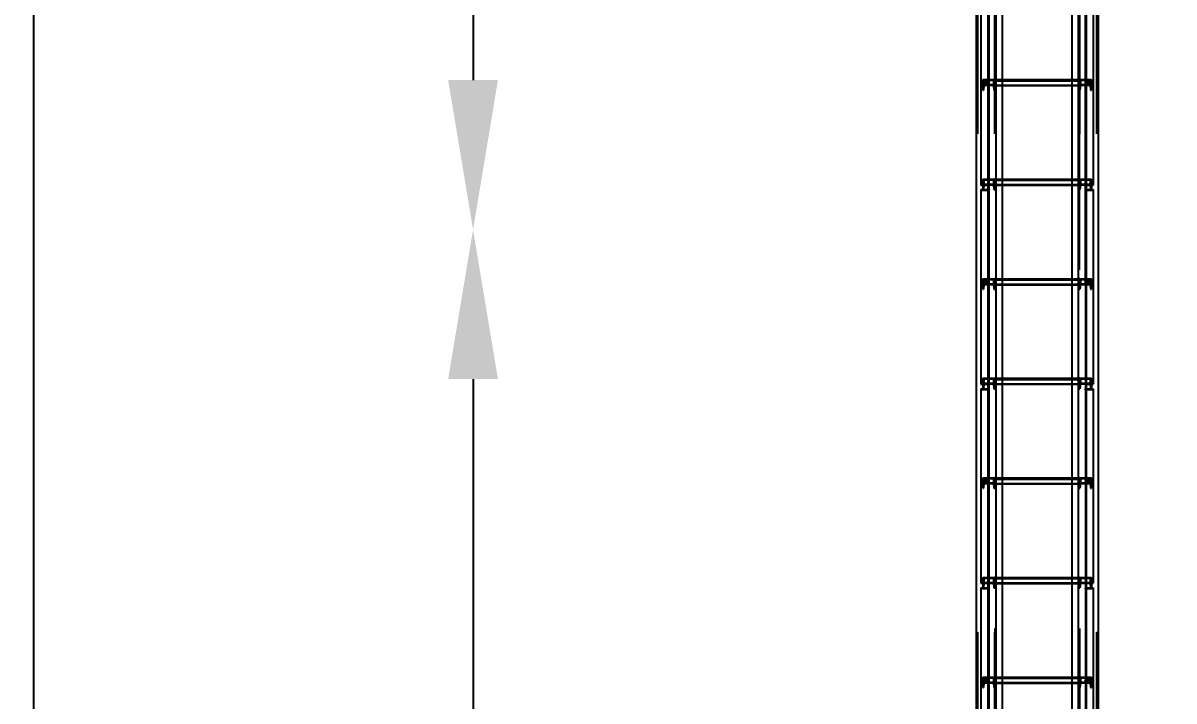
# Model space of a CAD drawing. Header units: millimetres. Extents: x 150209.93 to 150215.05, y 136675.65 to 136679.93.
# Drawn here: x 150213.9635 to 150214.1946, y 136677.2523 to 136677.3883 of the extents above; entities that cross this region are included whole.
import ezdxf

# ---------------------------------------------------------------- set-up
doc = ezdxf.new("R2010")
doc.units = ezdxf.units.MM
doc.header["$LTSCALE"] = 0.25
for name, pattern in [('XKITLINE00', [0]), ('XKITLINE02', [4, 2, -2]), ('XKITLINE03', [6, 3, -1, 1, -1])]:
    doc.linetypes.add(name, pattern=pattern)
doc.styles.add('ROMANS', font='romans.shx')
doc.dimstyles.new('MD300', dxfattribs={"dimtxt": 2.5, "dimasz": 2.5, "dimexe": 1, "dimexo": 1, "dimgap": 0.5, "dimtad": 1, "dimdec": 1, "dimlfac": 50, "dimrnd": 0.5, "dimdsep": 46, "dimtxsty": 'ROMANS', "dimcen": 1, "dimclrd": 146, "dimclre": 146, "dimclrt": 30, "dimadec": 1, "dimazin": 2, "dimtfac": 1, "dimtdec": 1, "dimtmove": 0, "dimatfit": 1, "dimfxl": 1, "dimtolj": 1, "dimtzin": 0, "dimlwd": -1, "dimlwe": -1, "dimarcsym": 0})

# ---------------------------------------------------------------- blocks, each defined once
blk = doc.blocks.new('çatıı')
at = {"color": 116, "linetype": 'XKITLINE02', "true_color": 0x136734}
for p, q in [((26132.5, 9176.9), (26132.5, 7534)), ((26133.1, 9176.7), (26133.1, 7533.5)), ((26150.3, 9176.7), (26150.3, 7533.5)), ((26150.4, 9180.3), (26150.4, 7539.4)), ((26150.8, 9176.9), (26150.8, 7534)), ((26151.2, 9180.2), (26151.2, 7539.4)), ((26151.7, 9176.9), (26151.7, 7582.8)), ((26234.5, 9180.2), (26234.5, 7539.4)), ((26234.9, 9176.9), (26234.9, 7534)), ((26235.4, 9180.3), (26235.4, 7539.4)), ((26235.4, 9176.7), (26235.4, 7533.5)), ((26252.7, 9176.7), (26252.7, 7533.5)), ((26253.2, 9176.9), (26253.2, 7534)), ((26254.1, 9176.9), (26254.1, 7570.4)), ((26227.9, 9119.6), (26227.9, 7540.2)), ((26157.9, 9110.6), (26157.9, 7540.2)), ((26143.6, 8825.9), (26143.6, 8728.4)), ((26144.4, 8825.9), (26144.4, 8727.8)), ((26241.4, 8825.9), (26241.4, 8727.8)), ((26242.2, 8825.9), (26242.2, 8728.4)), ((26136.4, 8820.5), (26136.4, 8727.8)), ((26249.4, 8820.5), (26249.4, 8727.8)), ((26143.6, 8733.9), (26144.4, 8733.9)), ((26143.6, 8733.9), (26143.6, 8728.4)), ((26144.4, 8733.9), (26144.4, 8727.8)), ((26241.4, 8733.9), (26242.2, 8733.9)), ((26136.4, 8728.4), (26143.6, 8728.4)), ((26136.4, 8728.4), (26136.4, 8727.8)), ((26136.4, 8727.8), (26144.4, 8727.8)), ((26136.4, 8727.8), (26136.4, 8625.3)), ((26136.4, 8727.8), (26144.4, 8727.8)), ((26136.4, 8727.3), (26143.6, 8727.3)), ((26138.4, 8731.1), (26138.4, 8726.1)), ((26138.4, 8731.1), (26138.4, 8725.6)), ((26138.4, 8731.1), (26150.4, 8731.1)), ((26138.4, 8726.1), (26138.4, 8720.6)), ((26138.4, 8726.1), (26150.4, 8726.1)), ((26138.4, 8725.6), (26138.4, 8720.6)), ((26138.4, 8725.6), (26139.1, 8725.6)), ((26139.4, 8730.4), (26139.1, 8725.6)), ((26139.1, 8725.6), (26139.1, 8720.6)), ((26139.4, 8725.4), (26139.1, 8720.6)), ((26139.4, 8730.4), (26139.4, 8725.4)), ((26139.4, 8730.4), (26149.3, 8730.4)), ((26139.4, 8725.4), (26149.3, 8725.4)), ((26143.6, 8727.3), (26143.6, 8620.3)), ((26143.6, 8722.3), (26144.4, 8722.3)), ((26144.4, 8727.8), (26144.4, 8620.3)), ((26149.3, 8730.4), (26149.3, 8725.4)), ((26149.3, 8730.4), (26149.7, 8725.6)), ((26149.3, 8725.4), (26149.7, 8720.6)), ((26149.7, 8725.6), (26149.7, 8720.6)), ((26149.7, 8725.6), (26150.4, 8725.6)), ((26150.4, 8731.1), (26150.4, 8726.1)), ((26150.4, 8731.1), (26150.4, 8725.6)), ((26150.4, 8731.1), (26157.9, 8731.1)), ((26150.4, 8731.1), (26150.4, 8725.1)), ((26150.4, 8730.6), (26157.9, 8730.6)), ((26150.4, 8730.4), (26235.4, 8730.4)), ((26150.4, 8729.9), (26235.4, 8729.9)), ((26150.4, 8726.1), (26150.4, 8720.6)), ((26150.4, 8725.6), (26150.4, 8720.6)), ((26150.4, 8725.6), (26235.4, 8725.6)), ((26150.4, 8725.6), (26235.4, 8725.6)), ((26150.4, 8725.1), (26235.4, 8725.1)), ((26150.4, 8725.1), (26157.9, 8725.1)), ((26227.9, 8731.1), (26235.4, 8731.1)), ((26227.9, 8730.6), (26235.4, 8730.6)), ((26227.9, 8725.1), (26235.4, 8725.1)), ((26235.4, 8731.1), (26235.4, 8720.6)), ((26235.4, 8731.1), (26247.4, 8731.1)), ((26235.4, 8731.1), (26235.4, 8725.1)), ((26235.4, 8726.1), (26247.4, 8726.1)), ((26235.4, 8725.6), (26236, 8725.6)), ((26236.4, 8730.4), (26236, 8725.6)), ((26236, 8725.6), (26236, 8720.6)), ((26236.4, 8725.4), (26236, 8720.6)), ((26236.4, 8730.4), (26246.3, 8730.4)), ((26236.4, 8730.4), (26236.4, 8725.4)), ((26236.4, 8725.4), (26246.3, 8725.4)), ((26241.4, 8727.8), (26249.4, 8727.8)), ((26241.4, 8727.8), (26241.4, 8722.3)), ((26241.4, 8727.8), (26249.4, 8727.8)), ((26241.4, 8726.1), (26241.4, 8620.3)), ((26241.4, 8722.3), (26242.2, 8722.3)), ((26242.2, 8728.4), (26249.4, 8728.4)), ((26242.2, 8727.3), (26242.2, 8722.3)), ((26242.2, 8727.3), (26249.4, 8727.3)), ((26242.2, 8727.3), (26242.2, 8620.3)), ((26246.3, 8730.4), (26246.7, 8725.6)), ((26246.3, 8730.4), (26246.3, 8725.4)), ((26246.3, 8725.4), (26246.7, 8720.6)), ((26246.7, 8725.6), (26247.4, 8725.6)), ((26246.7, 8725.6), (26246.7, 8720.6)), ((26247.4, 8731.1), (26247.4, 8720.6)), ((26249.4, 8727.8), (26249.4, 8727.3)), ((26249.4, 8727.8), (26249.4, 8625.3)), ((26138.4, 8720.6), (26139.1, 8720.6)), ((26149.7, 8720.6), (26150.4, 8720.6)), ((26235.4, 8720.6), (26236, 8720.6)), ((26246.7, 8720.6), (26247.4, 8720.6)), ((26138.4, 8631.2), (26138.4, 8626.2)), ((26138.4, 8631.2), (26138.4, 8625.7)), ((26138.4, 8631.2), (26150.4, 8631.2)), ((26139.4, 8630.5), (26139.1, 8625.7)), ((26139.4, 8630.5), (26139.4, 8625.5)), ((26139.4, 8630.5), (26149.3, 8630.5)), ((26149.3, 8630.5), (26149.3, 8625.5)), ((26149.3, 8630.5), (26149.7, 8625.7)), ((26150.4, 8631.2), (26150.4, 8626.2)), ((26150.4, 8631.2), (26150.4, 8625.7)), ((26150.4, 8631.2), (26157.9, 8631.2)), ((26150.4, 8631.2), (26150.4, 8625.2)), ((26150.4, 8630.7), (26157.9, 8630.7)), ((26150.4, 8630.5), (26235.4, 8630.5)), ((26150.4, 8630), (26235.4, 8630)), ((26227.9, 8631.2), (26235.4, 8631.2)), ((26227.9, 8630.7), (26235.4, 8630.7)), ((26235.4, 8631.2), (26235.4, 8625.7)), ((26235.4, 8631.2), (26247.4, 8631.2)), ((26235.4, 8631.2), (26235.4, 8626.2)), ((26235.4, 8631.2), (26235.4, 8625.2)), ((26236.4, 8630.5), (26236, 8625.7)), ((26236.4, 8630.5), (26246.3, 8630.5)), ((26236.4, 8630.5), (26236.4, 8625.5)), ((26246.3, 8630.5), (26246.7, 8625.7)), ((26246.3, 8630.5), (26246.3, 8625.5)), ((26247.4, 8631.2), (26247.4, 8625.7)), ((26247.4, 8631.2), (26247.4, 8625.9)), ((26136.4, 8625.9), (26136.4, 8625.3)), ((26136.4, 8625.9), (26144.4, 8625.9)), ((26136.4, 8625.3), (26143.6, 8625.3)), ((26136.4, 8620.7), (26136.4, 8528)), ((26136.4, 8620.7), (26143.6, 8620.7)), ((26136.4, 8620.1), (26144.4, 8620.1)), ((26138.4, 8626.2), (26138.4, 8620.7)), ((26138.4, 8626.2), (26150.4, 8626.2)), ((26138.4, 8625.7), (26138.4, 8620.7)), ((26138.4, 8625.7), (26139.1, 8625.7)), ((26138.4, 8620.7), (26139.1, 8620.7)), ((26139.1, 8625.7), (26139.1, 8620.7)), ((26139.4, 8625.5), (26139.1, 8620.7)), ((26139.4, 8625.5), (26149.3, 8625.5)), ((26143.6, 8626.1), (26143.6, 8528.6)), ((26143.6, 8626.1), (26144.4, 8626.1)), ((26143.6, 8625.3), (26143.6, 8620.3)), ((26143.6, 8620.3), (26144.4, 8620.3)), ((26144.4, 8626.1), (26144.4, 8528)), ((26144.4, 8625.9), (26144.4, 8620.3)), ((26149.3, 8625.5), (26149.7, 8620.7)), ((26149.7, 8625.7), (26149.7, 8620.7)), ((26149.7, 8625.7), (26150.4, 8625.7)), ((26149.7, 8620.7), (26150.4, 8620.7)), ((26150.4, 8626.2), (26150.4, 8620.7)), ((26150.4, 8625.7), (26150.4, 8620.7)), ((26150.4, 8625.7), (26235.4, 8625.7)), ((26150.4, 8625.7), (26235.4, 8625.7)), ((26150.4, 8625.2), (26235.4, 8625.2)), ((26150.4, 8625.2), (26157.9, 8625.2)), ((26227.9, 8625.2), (26235.4, 8625.2)), ((26235.4, 8626.2), (26235.4, 8620.7)), ((26235.4, 8626.2), (26247.4, 8626.2)), ((26235.4, 8625.7), (26236, 8625.7)), ((26235.4, 8625.7), (26235.4, 8620.7)), ((26235.4, 8620.7), (26236, 8620.7)), ((26236, 8625.7), (26236, 8620.7)), ((26236.4, 8625.5), (26236, 8620.7)), ((26236.4, 8625.5), (26246.3, 8625.5)), ((26241.4, 8626.1), (26241.4, 8620.1)), ((26241.4, 8626.1), (26242.2, 8626.1)), ((26241.4, 8626.1), (26241.4, 8528)), ((26241.4, 8625.9), (26249.4, 8625.9)), ((26241.4, 8620.3), (26242.2, 8620.3)), ((26241.4, 8620.1), (26249.4, 8620.1)), ((26242.2, 8626.1), (26242.2, 8620.7)), ((26242.2, 8626.1), (26242.2, 8528.6)), ((26242.2, 8625.3), (26249.4, 8625.3)), ((26242.2, 8620.7), (26249.4, 8620.7)), ((26246.3, 8625.5), (26246.7, 8620.7)), ((26246.7, 8625.7), (26247.4, 8625.7)), ((26246.7, 8625.7), (26246.7, 8620.7)), ((26246.7, 8620.7), (26247.4, 8620.7)), ((26247.4, 8625.9), (26247.4, 8620.7)), ((26247.4, 8625.7), (26247.4, 8620.7)), ((26249.4, 8620.7), (26249.4, 8620.1)), ((26249.4, 8620.7), (26249.4, 8528)), ((26136.4, 8528.6), (26143.6, 8528.6)), ((26136.4, 8528.6), (26136.4, 8528)), ((26136.4, 8528), (26136.4, 8425.5)), ((26136.4, 8528), (26144.4, 8528)), ((26136.4, 8528), (26144.4, 8528)), ((26136.4, 8527.5), (26143.6, 8527.5)), ((26138.4, 8531.3), (26138.4, 8526.3)), ((26138.4, 8531.3), (26138.4, 8525.8)), ((26138.4, 8531.3), (26150.4, 8531.3)), ((26138.4, 8526.3), (26138.4, 8520.8)), ((26138.4, 8526.3), (26150.4, 8526.3)), ((26138.4, 8525.8), (26138.4, 8520.8)), ((26138.4, 8525.8), (26139.1, 8525.8)), ((26139.4, 8530.6), (26139.1, 8525.8)), ((26139.1, 8525.8), (26139.1, 8520.8)), ((26139.4, 8525.6), (26139.1, 8520.8)), ((26139.4, 8530.6), (26139.4, 8525.6)), ((26139.4, 8530.6), (26149.3, 8530.6)), ((26139.4, 8525.6), (26149.3, 8525.6)), ((26143.6, 8534.1), (26144.4, 8534.1)), ((26143.6, 8534.1), (26143.6, 8528.6)), ((26143.6, 8527.5), (26143.6, 8420.5)), ((26144.4, 8534.1), (26144.4, 8528)), ((26144.4, 8528), (26144.4, 8420.5)), ((26149.3, 8530.6), (26149.3, 8525.6)), ((26149.3, 8530.6), (26149.7, 8525.8)), ((26149.3, 8525.6), (26149.7, 8520.8)), ((26149.7, 8525.8), (26149.7, 8520.8)), ((26149.7, 8525.8), (26150.4, 8525.8)), ((26150.4, 8531.3), (26150.4, 8526.3)), ((26150.4, 8531.3), (26150.4, 8525.8)), ((26150.4, 8531.3), (26157.9, 8531.3)), ((26150.4, 8531.3), (26150.4, 8525.3)), ((26150.4, 8530.8), (26157.9, 8530.8)), ((26150.4, 8530.6), (26235.4, 8530.6)), ((26150.4, 8530.1), (26235.4, 8530.1)), ((26150.4, 8526.3), (26150.4, 8520.8)), ((26150.4, 8525.8), (26150.4, 8520.8)), ((26150.4, 8525.8), (26235.4, 8525.8)), ((26150.4, 8525.8), (26235.4, 8525.8)), ((26227.9, 8531.3), (26235.4, 8531.3)), ((26227.9, 8530.8), (26235.4, 8530.8)), ((26235.4, 8531.3), (26235.4, 8525.8)), ((26235.4, 8531.3), (26247.4, 8531.3)), ((26235.4, 8531.3), (26235.4, 8526.3)), ((26235.4, 8531.3), (26235.4, 8525.3)), ((26235.4, 8526.3), (26235.4, 8520.8)), ((26235.4, 8526.3), (26247.4, 8526.3)), ((26235.4, 8525.8), (26236, 8525.8)), ((26235.4, 8525.8), (26235.4, 8520.8)), ((26236.4, 8530.6), (26236, 8525.8)), ((26236, 8525.8), (26236, 8520.8)), ((26236.4, 8525.6), (26236, 8520.8)), ((26236.4, 8530.6), (26246.3, 8530.6)), ((26236.4, 8530.6), (26236.4, 8525.6)), ((26236.4, 8525.6), (26246.3, 8525.6)), ((26241.4, 8534.1), (26242.2, 8534.1)), ((26241.4, 8528), (26241.4, 8522.5)), ((26241.4, 8528), (26249.4, 8528)), ((26241.4, 8528), (26249.4, 8528)), ((26241.4, 8526.3), (26241.4, 8420.5)), ((26242.2, 8528.6), (26249.4, 8528.6)), ((26242.2, 8527.5), (26242.2, 8522.5)), ((26242.2, 8527.5), (26249.4, 8527.5)), ((26242.2, 8527.5), (26242.2, 8420.5)), ((26246.3, 8530.6), (26246.7, 8525.8)), ((26246.3, 8530.6), (26246.3, 8525.6)), ((26246.3, 8525.6), (26246.7, 8520.8)), ((26246.7, 8525.8), (26247.4, 8525.8)), ((26246.7, 8525.8), (26246.7, 8520.8)), ((26247.4, 8531.3), (26247.4, 8525.8)), ((26247.4, 8531.3), (26247.4, 8526.3)), ((26247.4, 8526.3), (26247.4, 8520.8)), ((26247.4, 8525.8), (26247.4, 8520.8)), ((26249.4, 8528), (26249.4, 8527.5)), ((26249.4, 8528), (26249.4, 8425.5)), ((26138.4, 8520.8), (26139.1, 8520.8)), ((26143.6, 8522.5), (26144.4, 8522.5)), ((26149.7, 8520.8), (26150.4, 8520.8)), ((26150.4, 8525.3), (26235.4, 8525.3)), ((26150.4, 8525.3), (26157.9, 8525.3)), ((26227.9, 8525.3), (26235.4, 8525.3)), ((26235.4, 8520.8), (26236, 8520.8)), ((26241.4, 8522.5), (26242.2, 8522.5)), ((26246.7, 8520.8), (26247.4, 8520.8)), ((26136.4, 8426.1), (26136.4, 8425.5)), ((26136.4, 8426.1), (26144.4, 8426.1)), ((26136.4, 8425.5), (26143.6, 8425.5)), ((26138.4, 8431.4), (26138.4, 8426.4)), ((26138.4, 8431.4), (26138.4, 8425.9)), ((26138.4, 8431.4), (26150.4, 8431.4)), ((26138.4, 8426.4), (26138.4, 8420.9)), ((26138.4, 8426.4), (26150.4, 8426.4)), ((26138.4, 8425.9), (26138.4, 8420.9)), ((26138.4, 8425.9), (26139.1, 8425.9)), ((26139.4, 8430.7), (26139.1, 8425.9)), ((26139.1, 8425.9), (26139.1, 8420.9)), ((26139.4, 8425.7), (26139.1, 8420.9)), ((26139.4, 8430.7), (26139.4, 8425.7)), ((26139.4, 8430.7), (26149.3, 8430.7)), ((26139.4, 8425.7), (26149.3, 8425.7)), ((26143.6, 8426.3), (26143.6, 8328.8)), ((26143.6, 8426.3), (26144.4, 8426.3)), ((26143.6, 8425.5), (26143.6, 8420.5)), ((26144.4, 8426.3), (26144.4, 8328.2)), ((26144.4, 8426.1), (26144.4, 8420.5)), ((26149.3, 8430.7), (26149.3, 8425.7)), ((26149.3, 8430.7), (26149.7, 8425.9)), ((26149.3, 8425.7), (26149.7, 8420.9)), ((26149.7, 8425.9), (26149.7, 8420.9)), ((26149.7, 8425.9), (26150.4, 8425.9)), ((26150.4, 8431.4), (26150.4, 8426.4)), ((26150.4, 8431.4), (26150.4, 8425.9)), ((26150.4, 8431.4), (26157.9, 8431.4)), ((26150.4, 8431.4), (26150.4, 8425.4)), ((26150.4, 8430.9), (26157.9, 8430.9)), ((26150.4, 8430.7), (26235.4, 8430.7)), ((26150.4, 8430.2), (26235.4, 8430.2)), ((26150.4, 8426.4), (26150.4, 8420.9)), ((26150.4, 8425.9), (26150.4, 8420.9)), ((26150.4, 8425.9), (26235.4, 8425.9)), ((26150.4, 8425.9), (26235.4, 8425.9)), ((26150.4, 8425.4), (26235.4, 8425.4)), ((26150.4, 8425.4), (26157.9, 8425.4)), ((26227.9, 8431.4), (26235.4, 8431.4)), ((26227.9, 8430.9), (26235.4, 8430.9)), ((26227.9, 8425.4), (26235.4, 8425.4)), ((26235.4, 8431.4), (26235.4, 8425.9)), ((26235.4, 8431.4), (26247.4, 8431.4)), ((26235.4, 8431.4), (26235.4, 8426.4)), ((26235.4, 8431.4), (26235.4, 8425.4)), ((26235.4, 8426.4), (26235.4, 8420.9)), ((26235.4, 8426.4), (26247.4, 8426.4)), ((26235.4, 8425.9), (26236, 8425.9)), ((26235.4, 8425.9), (26235.4, 8420.9)), ((26236.4, 8430.7), (26236, 8425.9)), ((26236, 8425.9), (26236, 8420.9)), ((26236.4, 8425.7), (26236, 8420.9)), ((26236.4, 8430.7), (26246.3, 8430.7)), ((26236.4, 8430.7), (26236.4, 8425.7)), ((26236.4, 8425.7), (26246.3, 8425.7)), ((26241.4, 8426.3), (26241.4, 8420.3)), ((26241.4, 8426.3), (26242.2, 8426.3)), ((26241.4, 8426.3), (26241.4, 8328.2)), ((26241.4, 8426.1), (26249.4, 8426.1)), ((26242.2, 8426.3), (26242.2, 8420.9)), ((26242.2, 8426.3), (26242.2, 8328.8)), ((26242.2, 8425.5), (26249.4, 8425.5)), ((26246.3, 8430.7), (26246.7, 8425.9)), ((26246.3, 8430.7), (26246.3, 8425.7)), ((26246.3, 8425.7), (26246.7, 8420.9)), ((26246.7, 8425.9), (26247.4, 8425.9)), ((26246.7, 8425.9), (26246.7, 8420.9)), ((26247.4, 8431.4), (26247.4, 8425.9)), ((26247.4, 8431.4), (26247.4, 8426.1)), ((26247.4, 8426.1), (26247.4, 8420.9)), ((26247.4, 8425.9), (26247.4, 8420.9)), ((26136.4, 8420.9), (26136.4, 8328.2)), ((26136.4, 8420.9), (26143.6, 8420.9)), ((26136.4, 8420.3), (26144.4, 8420.3)), ((26138.4, 8420.9), (26139.1, 8420.9)), ((26143.6, 8420.5), (26144.4, 8420.5)), ((26149.7, 8420.9), (26150.4, 8420.9)), ((26235.4, 8420.9), (26236, 8420.9)), ((26241.4, 8420.5), (26242.2, 8420.5)), ((26241.4, 8420.3), (26249.4, 8420.3)), ((26242.2, 8420.9), (26249.4, 8420.9)), ((26246.7, 8420.9), (26247.4, 8420.9)), ((26249.4, 8420.9), (26249.4, 8420.3)), ((26249.4, 8420.9), (26249.4, 8328.2)), ((26138.4, 8331.5), (26138.4, 8326.5)), ((26138.4, 8331.5), (26138.4, 8326)), ((26138.4, 8331.5), (26150.4, 8331.5)), ((26139.4, 8330.8), (26139.1, 8326)), ((26139.4, 8330.8), (26139.4, 8325.8)), ((26139.4, 8330.8), (26149.3, 8330.8)), ((26143.6, 8334.3), (26144.4, 8334.3)), ((26143.6, 8334.3), (26143.6, 8328.8)), ((26144.4, 8334.3), (26144.4, 8328.2)), ((26149.3, 8330.8), (26149.3, 8325.8)), ((26149.3, 8330.8), (26149.7, 8326)), ((26150.4, 8331.5), (26150.4, 8326.5)), ((26150.4, 8331.5), (26150.4, 8326)), ((26150.4, 8331.5), (26157.9, 8331.5)), ((26150.4, 8331.5), (26150.4, 8325.5)), ((26150.4, 8331), (26157.9, 8331)), ((26150.4, 8330.8), (26235.4, 8330.8)), ((26150.4, 8330.3), (26235.4, 8330.3)), ((26227.9, 8331.5), (26235.4, 8331.5)), ((26227.9, 8331), (26235.4, 8331)), ((26235.4, 8331.5), (26235.4, 8326)), ((26235.4, 8331.5), (26247.4, 8331.5)), ((26235.4, 8331.5), (26235.4, 8326.5)), ((26235.4, 8331.5), (26235.4, 8325.5)), ((26236.4, 8330.8), (26236, 8326)), ((26236.4, 8330.8), (26246.3, 8330.8)), ((26236.4, 8330.8), (26236.4, 8325.8)), ((26241.4, 8334.3), (26242.2, 8334.3)), ((26246.3, 8330.8), (26246.7, 8326)), ((26246.3, 8330.8), (26246.3, 8325.8)), ((26247.4, 8331.5), (26247.4, 8326)), ((26247.4, 8331.5), (26247.4, 8326.5)), ((26136.4, 8328.8), (26143.6, 8328.8)), ((26136.4, 8328.8), (26136.4, 8328.2)), ((26136.4, 8328.2), (26144.4, 8328.2)), ((26136.4, 8328.2), (26136.4, 8225.7)), ((26136.4, 8328.2), (26144.4, 8328.2)), ((26136.4, 8327.7), (26143.6, 8327.7)), ((26138.4, 8326.5), (26138.4, 8321)), ((26138.4, 8326.5), (26150.4, 8326.5)), ((26138.4, 8326), (26138.4, 8321)), ((26138.4, 8326), (26139.1, 8326)), ((26138.4, 8321), (26139.1, 8321)), ((26139.1, 8326), (26139.1, 8321)), ((26139.4, 8325.8), (26139.1, 8321)), ((26139.4, 8325.8), (26149.3, 8325.8)), ((26143.6, 8327.7), (26143.6, 8220.7)), ((26143.6, 8322.7), (26144.4, 8322.7)), ((26144.4, 8328.2), (26144.4, 8220.7)), ((26149.3, 8325.8), (26149.7, 8321)), ((26149.7, 8326), (26149.7, 8321)), ((26149.7, 8326), (26150.4, 8326)), ((26149.7, 8321), (26150.4, 8321)), ((26150.4, 8326.5), (26150.4, 8321)), ((26150.4, 8326), (26150.4, 8321)), ((26150.4, 8326), (26235.4, 8326)), ((26150.4, 8326), (26235.4, 8326)), ((26150.4, 8325.5), (26235.4, 8325.5)), ((26150.4, 8325.5), (26157.9, 8325.5)), ((26227.9, 8325.5), (26235.4, 8325.5)), ((26235.4, 8326.5), (26235.4, 8321)), ((26235.4, 8326.5), (26247.4, 8326.5)), ((26235.4, 8326), (26236, 8326)), ((26235.4, 8326), (26235.4, 8321)), ((26235.4, 8321), (26236, 8321)), ((26236, 8326), (26236, 8321)), ((26236.4, 8325.8), (26236, 8321)), ((26236.4, 8325.8), (26246.3, 8325.8)), ((26241.4, 8328.2), (26249.4, 8328.2)), ((26241.4, 8328.2), (26241.4, 8322.7)), ((26241.4, 8328.2), (26249.4, 8328.2)), ((26241.4, 8326.5), (26241.4, 8220.7)), ((26241.4, 8322.7), (26242.2, 8322.7)), ((26242.2, 8328.8), (26249.4, 8328.8)), ((26242.2, 8327.7), (26242.2, 8322.7)), ((26242.2, 8327.7), (26249.4, 8327.7)), ((26242.2, 8327.7), (26242.2, 8220.7)), ((26246.3, 8325.8), (26246.7, 8321)), ((26246.7, 8326), (26247.4, 8326)), ((26246.7, 8326), (26246.7, 8321)), ((26246.7, 8321), (26247.4, 8321)), ((26247.4, 8326.5), (26247.4, 8321)), ((26247.4, 8326), (26247.4, 8321)), ((26249.4, 8328.2), (26249.4, 8327.7)), ((26249.4, 8328.2), (26249.4, 8225.7)), ((26136.4, 8226.3), (26136.4, 8225.7)), ((26136.4, 8226.3), (26144.4, 8226.3)), ((26136.4, 8225.7), (26143.6, 8225.7)), ((26138.4, 8231.6), (26138.4, 8226.6)), ((26138.4, 8231.6), (26138.4, 8226.1)), ((26138.4, 8231.6), (26150.4, 8231.6)), ((26138.4, 8226.6), (26138.4, 8221.1)), ((26138.4, 8226.6), (26150.4, 8226.6)), ((26138.4, 8226.1), (26138.4, 8221.1)), ((26138.4, 8226.1), (26139.1, 8226.1)), ((26139.4, 8230.9), (26139.1, 8226.1)), ((26139.1, 8226.1), (26139.1, 8221.1)), ((26139.4, 8225.9), (26139.1, 8221.1)), ((26139.4, 8230.9), (26139.4, 8225.9)), ((26139.4, 8230.9), (26149.3, 8230.9)), ((26139.4, 8225.9), (26149.3, 8225.9)), ((26143.6, 8226.5), (26143.6, 8129)), ((26143.6, 8226.5), (26144.4, 8226.5)), ((26143.6, 8225.7), (26143.6, 8220.7)), ((26144.4, 8226.5), (26144.4, 8128.4)), ((26144.4, 8226.3), (26144.4, 8220.7)), ((26149.3, 8230.9), (26149.3, 8225.9)), ((26149.3, 8230.9), (26149.7, 8226.1)), ((26149.3, 8225.9), (26149.7, 8221.1)), ((26149.7, 8226.1), (26149.7, 8221.1)), ((26149.7, 8226.1), (26150.4, 8226.1)), ((26150.4, 8231.6), (26157.9, 8231.6)), ((26150.4, 8231.6), (26150.4, 8225.6)), ((26150.4, 8231.6), (26150.4, 8226.6)), ((26150.4, 8231.6), (26150.4, 8226.1)), ((26150.4, 8231.1), (26157.9, 8231.1)), ((26150.4, 8230.9), (26235.4, 8230.9)), ((26150.4, 8230.4), (26235.4, 8230.4)), ((26150.4, 8226.6), (26150.4, 8221.1)), ((26150.4, 8226.1), (26235.4, 8226.1)), ((26150.4, 8226.1), (26235.4, 8226.1)), ((26150.4, 8226.1), (26150.4, 8221.1)), ((26150.4, 8225.6), (26235.4, 8225.6)), ((26150.4, 8225.6), (26157.9, 8225.6)), ((26227.9, 8231.6), (26235.4, 8231.6)), ((26227.9, 8231.1), (26235.4, 8231.1)), ((26227.9, 8225.6), (26235.4, 8225.6)), ((26235.4, 8231.6), (26235.4, 8221.1)), ((26235.4, 8231.6), (26247.4, 8231.6)), ((26235.4, 8231.6), (26235.4, 8225.6)), ((26235.4, 8226.6), (26247.4, 8226.6)), ((26235.4, 8226.1), (26236, 8226.1)), ((26236.4, 8230.9), (26236, 8226.1)), ((26236, 8226.1), (26236, 8221.1)), ((26236.4, 8225.9), (26236, 8221.1)), ((26236.4, 8230.9), (26246.3, 8230.9)), ((26236.4, 8230.9), (26236.4, 8225.9)), ((26236.4, 8225.9), (26246.3, 8225.9)), ((26241.4, 8226.5), (26241.4, 8220.5)), ((26241.4, 8226.5), (26242.2, 8226.5)), ((26241.4, 8226.5), (26241.4, 8128.4)), ((26241.4, 8226.3), (26249.4, 8226.3)), ((26242.2, 8226.5), (26242.2, 8221.1)), ((26242.2, 8226.5), (26242.2, 8129)), ((26242.2, 8225.7), (26249.4, 8225.7)), ((26246.3, 8230.9), (26246.7, 8226.1)), ((26246.3, 8230.9), (26246.3, 8225.9)), ((26246.3, 8225.9), (26246.7, 8221.1)), ((26246.7, 8226.1), (26247.4, 8226.1)), ((26246.7, 8226.1), (26246.7, 8221.1)), ((26247.4, 8231.6), (26247.4, 8221.1)), ((26136.4, 8221.1), (26136.4, 8128.4)), ((26136.4, 8221.1), (26143.6, 8221.1)), ((26136.4, 8220.5), (26144.4, 8220.5)), ((26138.4, 8221.1), (26139.1, 8221.1)), ((26143.6, 8220.7), (26144.4, 8220.7)), ((26149.7, 8221.1), (26150.4, 8221.1)), ((26235.4, 8221.1), (26236, 8221.1)), ((26241.4, 8220.7), (26242.2, 8220.7)), ((26241.4, 8220.5), (26249.4, 8220.5)), ((26242.2, 8221.1), (26249.4, 8221.1)), ((26246.7, 8221.1), (26247.4, 8221.1)), ((26249.4, 8221.1), (26249.4, 8220.5)), ((26249.4, 8221.1), (26249.4, 8128.4)), ((26143.6, 8134.5), (26144.4, 8134.5)), ((26143.6, 8134.5), (26143.6, 8129)), ((26144.4, 8134.5), (26144.4, 8128.4)), ((26241.4, 8134.5), (26242.2, 8134.5)), ((26136.4, 8129), (26143.6, 8129)), ((26136.4, 8129), (26136.4, 8128.4)), ((26136.4, 8128.4), (26136.4, 8025.9)), ((26136.4, 8128.4), (26144.4, 8128.4)), ((26136.4, 8128.4), (26144.4, 8128.4)), ((26136.4, 8127.9), (26143.6, 8127.9)), ((26138.4, 8131.7), (26138.4, 8126.7)), ((26138.4, 8131.7), (26138.4, 8126.2)), ((26138.4, 8131.7), (26150.4, 8131.7)), ((26138.4, 8126.7), (26138.4, 8121.2)), ((26138.4, 8126.7), (26150.4, 8126.7)), ((26138.4, 8126.2), (26138.4, 8121.2)), ((26138.4, 8126.2), (26139.1, 8126.2)), ((26138.4, 8121.2), (26139.1, 8121.2)), ((26139.4, 8131), (26139.1, 8126.2)), ((26139.1, 8126.2), (26139.1, 8121.2)), ((26139.4, 8126), (26139.1, 8121.2)), ((26139.4, 8131), (26139.4, 8126)), ((26139.4, 8131), (26149.3, 8131)), ((26139.4, 8126), (26149.3, 8126)), ((26143.6, 8127.9), (26143.6, 8020.9)), ((26143.6, 8122.9), (26144.4, 8122.9)), ((26144.4, 8128.4), (26144.4, 8020.9)), ((26149.3, 8131), (26149.3, 8126)), ((26149.3, 8131), (26149.7, 8126.2)), ((26149.3, 8126), (26149.7, 8121.2)), ((26149.7, 8126.2), (26149.7, 8121.2)), ((26149.7, 8126.2), (26150.4, 8126.2)), ((26149.7, 8121.2), (26150.4, 8121.2)), ((26150.4, 8131.7), (26157.9, 8131.7)), ((26150.4, 8131.7), (26150.4, 8125.7)), ((26150.4, 8131.7), (26150.4, 8126.7)), ((26150.4, 8131.7), (26150.4, 8126.2)), ((26150.4, 8131.2), (26157.9, 8131.2)), ((26150.4, 8131), (26235.4, 8131)), ((26150.4, 8130.5), (26235.4, 8130.5)), ((26150.4, 8126.7), (26150.4, 8121.2)), ((26150.4, 8126.2), (26235.4, 8126.2)), ((26150.4, 8126.2), (26235.4, 8126.2)), ((26150.4, 8126.2), (26150.4, 8121.2)), ((26150.4, 8125.7), (26235.4, 8125.7)), ((26150.4, 8125.7), (26157.9, 8125.7)), ((26227.9, 8131.7), (26235.4, 8131.7)), ((26227.9, 8131.2), (26235.4, 8131.2)), ((26227.9, 8125.7), (26235.4, 8125.7)), ((26235.4, 8131.7), (26235.4, 8126.2)), ((26235.4, 8131.7), (26247.4, 8131.7)), ((26235.4, 8131.7), (26235.4, 8126.7)), ((26235.4, 8131.7), (26235.4, 8125.7)), ((26235.4, 8126.7), (26235.4, 8121.2)), ((26235.4, 8126.7), (26247.4, 8126.7)), ((26235.4, 8126.2), (26236, 8126.2)), ((26235.4, 8126.2), (26235.4, 8121.2)), ((26235.4, 8121.2), (26236, 8121.2)), ((26236.4, 8131), (26236, 8126.2)), ((26236, 8126.2), (26236, 8121.2)), ((26236.4, 8126), (26236, 8121.2)), ((26236.4, 8131), (26246.3, 8131)), ((26236.4, 8131), (26236.4, 8126)), ((26236.4, 8126), (26246.3, 8126)), ((26241.4, 8128.4), (26241.4, 8122.9)), ((26241.4, 8128.4), (26249.4, 8128.4)), ((26241.4, 8128.4), (26249.4, 8128.4)), ((26241.4, 8126.7), (26241.4, 8020.9)), ((26241.4, 8122.9), (26242.2, 8122.9)), ((26242.2, 8129), (26249.4, 8129)), ((26242.2, 8127.9), (26242.2, 8122.9)), ((26242.2, 8127.9), (26249.4, 8127.9)), ((26242.2, 8127.9), (26242.2, 8020.9)), ((26246.3, 8131), (26246.7, 8126.2)), ((26246.3, 8131), (26246.3, 8126)), ((26246.3, 8126), (26246.7, 8121.2)), ((26246.7, 8126.2), (26247.4, 8126.2)), ((26246.7, 8126.2), (26246.7, 8121.2)), ((26246.7, 8121.2), (26247.4, 8121.2)), ((26247.4, 8131.7), (26247.4, 8126.2)), ((26247.4, 8131.7), (26247.4, 8126.7)), ((26247.4, 8126.7), (26247.4, 8121.2)), ((26247.4, 8126.2), (26247.4, 8121.2)), ((26249.4, 8128.4), (26249.4, 8127.9)), ((26249.4, 8128.4), (26249.4, 8025.9))]:
    blk.add_line(p, q, dxfattribs=at)
at = {"color": 1, "linetype": 'XKITLINE03'}
for p, q in [((26144.4, 7525), (26144.4, 9181.7)), ((26150.4, 9180.3), (26150.4, 7540.3)), ((26235.4, 7540.3), (26235.4, 9180.3)), ((26241.4, 7525), (26241.4, 9181.7)), ((26144.4, 8727.8), (26144.4, 8819.9)), ((26241.4, 8819.9), (26241.4, 8727.8)), ((26144.4, 8625.9), (26144.4, 8727.8)), ((26150.4, 8726.1), (26150.4, 8731.1)), ((26235.4, 8730.6), (26150.4, 8730.6)), ((26235.4, 8731.1), (26235.4, 8726.1)), ((26241.4, 8727.8), (26241.4, 8625.9)), ((26150.4, 8626.2), (26150.4, 8631.2)), ((26235.4, 8630.7), (26150.4, 8630.7)), ((26235.4, 8631.2), (26235.4, 8626.2)), ((26144.4, 8528), (26144.4, 8620.1)), ((26241.4, 8620.1), (26241.4, 8528)), ((26144.4, 8426.1), (26144.4, 8528)), ((26150.4, 8526.3), (26150.4, 8531.3)), ((26235.4, 8530.8), (26150.4, 8530.8)), ((26235.4, 8531.3), (26235.4, 8526.3)), ((26241.4, 8528), (26241.4, 8426.1)), ((26150.4, 8426.4), (26150.4, 8431.4)), ((26235.4, 8430.9), (26150.4, 8430.9)), ((26235.4, 8431.4), (26235.4, 8426.4)), ((26144.4, 8328.2), (26144.4, 8420.3)), ((26241.4, 8420.3), (26241.4, 8328.2)), ((26150.4, 8326.5), (26150.4, 8331.5)), ((26235.4, 8331), (26150.4, 8331)), ((26235.4, 8331.5), (26235.4, 8326.5)), ((26144.4, 8226.3), (26144.4, 8328.2)), ((26241.4, 8328.2), (26241.4, 8226.3)), ((26150.4, 8226.6), (26150.4, 8231.6)), ((26235.4, 8231.1), (26150.4, 8231.1)), ((26235.4, 8231.6), (26235.4, 8226.6)), ((26144.4, 8128.4), (26144.4, 8220.5)), ((26241.4, 8220.5), (26241.4, 8128.4)), ((26144.4, 8026.5), (26144.4, 8128.4)), ((26150.4, 8126.7), (26150.4, 8131.7)), ((26235.4, 8131.2), (26150.4, 8131.2)), ((26235.4, 8131.7), (26235.4, 8126.7)), ((26241.4, 8128.4), (26241.4, 8026.5))]:
    blk.add_line(p, q, dxfattribs=at)
at = {"color": 8, "linetype": 'XKITLINE00'}
blk.add_line((25185.8, 9070.1), (25185.8, 7650.2), dxfattribs=at)
at = {"color": 7, "linetype": 'XKITLINE00'}
for p, q in [((26131.7, 9070), (26131.7, 7650.6)), ((26151.7, 9070), (26151.7, 7650.6)), ((26157.9, 9070), (26157.9, 7650.6)), ((26227.9, 9070), (26227.9, 7650.6)), ((26234.1, 9070), (26234.1, 7650.6)), ((26254.1, 9070), (26254.1, 7650.6)), ((26157.9, 8731.1), (26227.9, 8731.1)), ((26157.9, 8730.6), (26227.9, 8730.6)), ((26157.9, 8725.1), (26227.9, 8725.1)), ((26157.9, 8631.2), (26227.9, 8631.2)), ((26157.9, 8630.7), (26227.9, 8630.7)), ((26157.9, 8625.2), (26227.9, 8625.2)), ((26157.9, 8531.3), (26227.9, 8531.3)), ((26157.9, 8530.8), (26227.9, 8530.8)), ((26157.9, 8525.3), (26227.9, 8525.3)), ((26157.9, 8431.4), (26227.9, 8431.4)), ((26157.9, 8430.9), (26227.9, 8430.9)), ((26157.9, 8425.4), (26227.9, 8425.4)), ((26157.9, 8331.5), (26227.9, 8331.5)), ((26157.9, 8331), (26227.9, 8331)), ((26157.9, 8325.5), (26227.9, 8325.5)), ((26157.9, 8231.6), (26227.9, 8231.6)), ((26157.9, 8231.1), (26227.9, 8231.1)), ((26157.9, 8225.6), (26227.9, 8225.6)), ((26157.9, 8131.7), (26227.9, 8131.7)), ((26157.9, 8131.2), (26227.9, 8131.2)), ((26157.9, 8125.7), (26227.9, 8125.7))]:
    blk.add_line(p, q, dxfattribs=at)
at = {"color": 1, "linetype": 'XKITLINE00'}
for centre in [(26144.4, 8727.8), (26144.4, 8727.8), (26150.4, 8731.1), (26150.4, 8730.6), (26150.4, 8726.1), (26235.4, 8731.1), (26235.4, 8730.6), (26235.4, 8726.1), (26241.4, 8727.8), (26241.4, 8727.8), (26150.4, 8631.2), (26150.4, 8630.7), (26235.4, 8631.2), (26235.4, 8630.7), (26144.4, 8625.9), (26144.4, 8620.1), (26150.4, 8626.2), (26235.4, 8626.2), (26241.4, 8625.9), (26241.4, 8620.1), (26144.4, 8528), (26144.4, 8528), (26150.4, 8531.3), (26150.4, 8530.8), (26150.4, 8526.3), (26235.4, 8531.3), (26235.4, 8530.8), (26235.4, 8526.3), (26241.4, 8528), (26241.4, 8528), (26144.4, 8426.1), (26150.4, 8431.4), (26150.4, 8430.9), (26150.4, 8426.4), (26235.4, 8431.4), (26235.4, 8430.9), (26235.4, 8426.4), (26241.4, 8426.1), (26144.4, 8420.3), (26241.4, 8420.3), (26150.4, 8331.5), (26150.4, 8331), (26235.4, 8331.5), (26235.4, 8331), (26144.4, 8328.2), (26144.4, 8328.2), (26150.4, 8326.5), (26235.4, 8326.5), (26241.4, 8328.2), (26241.4, 8328.2), (26144.4, 8226.3), (26150.4, 8231.6), (26150.4, 8231.1), (26150.4, 8226.6), (26235.4, 8231.6), (26235.4, 8231.1), (26235.4, 8226.6), (26241.4, 8226.3), (26144.4, 8220.5), (26241.4, 8220.5), (26144.4, 8128.4), (26144.4, 8128.4), (26150.4, 8131.7), (26150.4, 8131.2), (26150.4, 8126.7), (26235.4, 8131.7), (26235.4, 8131.2), (26235.4, 8126.7), (26241.4, 8128.4), (26241.4, 8128.4)]:
    blk.add_circle(centre, 0.05, dxfattribs=at)
blk = doc.blocks.new('*D8')
at = {"color": 146, "transparency": 16777216}
for p, q in [((150214.91743, 136678.24692), (150215.05387, 136678.24692)), ((150214.05387, 136678.21692), (150214.05387, 136677.37684)), ((150214.91743, 136677.34684), (150215.05387, 136677.34684))]:
    blk.add_line(p, q, dxfattribs=at)
for points in [[(150214.04887, 136678.21692), (150214.05887, 136678.21692), (150214.05387, 136678.24692)], [(150214.04887, 136677.37684), (150214.05887, 136677.37684), (150214.05387, 136677.34684)]]:
    blk.add_solid(points, dxfattribs=at)
at = {"layer": 'DEFPOINTS', "color": 0, "transparency": 16777216}
for p in [(150213.91743, 136678.24692), (150213.91743, 136677.34684), (150214.05387, 136677.34684)]:
    blk.add_point(p, dxfattribs=at)
at = {"color": 30, "transparency": 16777216, "insert": (150214.02887, 136677.79688), "char_height": 0.03, "attachment_point": 5, "rotation": 90, "style": 'ROMANS'}
blk.add_mtext('\\A1;45', dxfattribs=at)
blk = doc.blocks.new('*D9')
at = {"color": 146, "transparency": 16777216}
for p, q in [((150214.91743, 136677.34684), (150215.05387, 136677.34684)), ((150214.05387, 136677.31684), (150214.05387, 136676.69678)), ((150214.91743, 136676.66678), (150215.05387, 136676.66678))]:
    blk.add_line(p, q, dxfattribs=at)
for points in [[(150214.04887, 136677.31684), (150214.05887, 136677.31684), (150214.05387, 136677.34684)], [(150214.04887, 136676.69678), (150214.05887, 136676.69678), (150214.05387, 136676.66678)]]:
    blk.add_solid(points, dxfattribs=at)
at = {"layer": 'DEFPOINTS', "color": 0, "transparency": 16777216}
for p in [(150213.91743, 136677.34684), (150213.91743, 136676.66678), (150214.05387, 136676.66678)]:
    blk.add_point(p, dxfattribs=at)
at = {"color": 30, "transparency": 16777216, "insert": (150214.02887, 136677.00681), "char_height": 0.03, "attachment_point": 5, "rotation": 90, "style": 'ROMANS'}
blk.add_mtext('\\A1;34', dxfattribs=at)

msp = doc.modelspace()

# ---------------------------------------------------------------- block references
at = {"xscale": 0.0002000170049888334, "yscale": 0.0002000170049888334, "zscale": 0.0002000170049888334}
msp.add_blockref('çatıı', (150208.92807, 136675.63059), dxfattribs=at)

# ---------------------------------------------------------------- dimensions: what is measured, and where the dimension line sits
for p1, p2, picture, middle in [((150213.91743, 136678.24692), (150213.91743, 136677.34684), '*D8', (150214.02887, 136677.79688)), ((150213.91743, 136677.34684), (150213.91743, 136676.66678), '*D9', (150214.02887, 136677.00681))]:
    dim = msp.add_aligned_dim(p1=p1, p2=p2, distance=0.13644, dimstyle='MD300', override={"dimtxt": 0.03, "dimasz": 0.03, "dimgap": 0.01})
    dim.commit()
    dim.dimension.update_dxf_attribs({"geometry": picture, "text_midpoint": middle})

doc.saveas('drawing.dxf')
